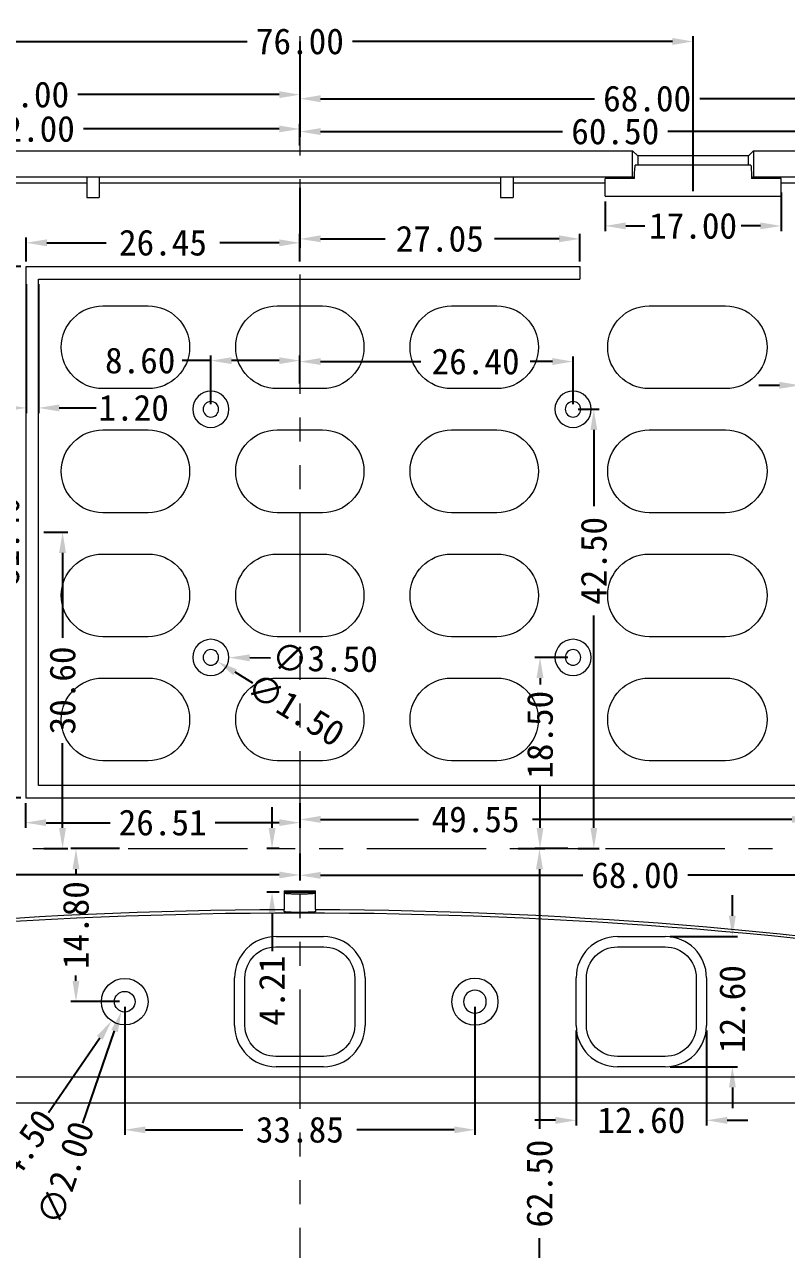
# Model space of a CAD drawing. Extents: x 123 to 716, y 209 to 645.
# Drawn here: x 546.9 to 620.5, y 284.6 to 403.1 of the extents above; entities that cross this region are included whole.
import ezdxf

# ---------------------------------------------------------------- set-up
doc = ezdxf.new("R2010")
doc.units = 0
doc.header["$LTSCALE"] = 3
doc.header["$MEASUREMENT"] = 0
doc.linetypes.add('PHANTOM', pattern=[2.5, 1.25, -0.25, 0.25, -0.25, 0.25, -0.25])
doc.layers.add('3', color=7, linetype='Continuous')
doc.dimstyles.get("Standard").update_dxf_attribs({"dimtxt": 0.18, "dimasz": 0.18, "dimexe": 0.18, "dimexo": 0.0625, "dimgap": 0.09, "dimtad": 0, "dimtih": 1, "dimtoh": 1, "dimdec": 4, "dimzin": 0, "dimdsep": 46, "dimtxsty": 'Standard', "dimcen": 0.09, "dimadec": 0, "dimazin": 0, "dimtfac": 1, "dimtdec": 4, "dimtofl": 0, "dimtmove": 0, "dimatfit": 3, "dimfxl": 1, "dimtolj": 1, "dimtzin": 0, "dimarcsym": 0})

# ---------------------------------------------------------------- blocks, each defined once
blk = doc.blocks.new('*D141')
at = {"color": 4, "linetype": 'Continuous'}
for p, q in [((521.48, 370.21), (521.48, 393.5)), ((573.48, 391.39), (573.48, 393.5)), ((523.48, 393), (542.39, 393)), ((571.48, 393), (552.56, 393))]:
    blk.add_line(p, q, dxfattribs=at)
for points in [[(523.48, 393.33), (523.48, 392.67), (521.48, 393)], [(571.48, 393.33), (571.48, 392.67), (573.48, 393)]]:
    blk.add_solid(points, dxfattribs=at)
at = {"layer": 'Defpoints', "color": 0, "linetype": 'Continuous'}
for p in [(573.48, 393), (573.48, 390.89), (521.48, 369.71)]:
    blk.add_point(p, dxfattribs=at)
at = {"color": 3, "linetype": 'Continuous', "insert": (547.48, 393), "char_height": 2.5, "attachment_point": 5}
blk.add_mtext('\\A1;52.00', dxfattribs=at)
blk = doc.blocks.new('_ClosedBlank')
at = {"color": 0, "linetype": 'ByBlock', "lineweight": -2}
for p, q in [((-1, 0.167), (0, 0)), ((-1, 0.167), (-1, -0.167)), ((0, 0), (-1, -0.167))]:
    blk.add_line(p, q, dxfattribs=at)
blk = doc.blocks.new('*D142')
at = {"color": 4, "linetype": 'Continuous'}
for p, q in [((573.48, 401.46), (573.48, 395.43)), ((575.48, 395.93), (601.96, 395.93)), ((639.48, 395.93), (612.13, 395.93)), ((641.48, 366.39), (641.48, 396.43))]:
    blk.add_line(p, q, dxfattribs=at)
for points in [[(575.48, 396.26), (575.48, 395.59), (573.48, 395.93)], [(639.48, 396.26), (639.48, 395.59), (641.48, 395.93)]]:
    blk.add_solid(points, dxfattribs=at)
at = {"layer": 'Defpoints', "color": 0, "linetype": 'Continuous'}
for p in [(573.48, 401.96), (641.48, 395.93), (641.48, 365.89)]:
    blk.add_point(p, dxfattribs=at)
at = {"color": 3, "linetype": 'Continuous', "insert": (607.04, 395.93), "char_height": 2.5, "attachment_point": 5}
blk.add_mtext('\\A1;68.00', dxfattribs=at)
blk = doc.blocks.new('*D143')
at = {"color": 4, "linetype": 'Continuous'}
for p, q in [((573.48, 401.46), (573.48, 395.82)), ((505.48, 376.89), (505.48, 396.82)), ((507.48, 396.32), (541.85, 396.32)), ((571.48, 396.32), (552.02, 396.32))]:
    blk.add_line(p, q, dxfattribs=at)
for points in [[(507.48, 396.65), (507.48, 395.98), (505.48, 396.32)], [(571.48, 396.65), (571.48, 395.98), (573.48, 396.32)]]:
    blk.add_solid(points, dxfattribs=at)
at = {"layer": 'Defpoints', "color": 0, "linetype": 'Continuous'}
for p in [(573.48, 401.96), (573.48, 396.32), (505.48, 376.39)]:
    blk.add_point(p, dxfattribs=at)
at = {"color": 3, "linetype": 'Continuous', "insert": (546.93, 396.32), "char_height": 2.5, "attachment_point": 5}
blk.add_mtext('\\A1;68.00', dxfattribs=at)
blk = doc.blocks.new('*D145')
at = {"color": 4, "linetype": 'Continuous'}
for p, q in [((570.79, 325.39), (570.79, 327.39)), ((571.48, 323.39), (570.29, 323.39)), ((571.48, 319.18), (570.29, 319.18)), ((570.79, 317.18), (570.79, 313.48))]:
    blk.add_line(p, q, dxfattribs=at)
for points in [[(570.46, 325.39), (571.13, 325.39), (570.79, 323.39)], [(570.46, 317.18), (571.13, 317.18), (570.79, 319.18)]]:
    blk.add_solid(points, dxfattribs=at)
at = {"layer": 'Defpoints', "color": 0, "linetype": 'Continuous'}
for p in [(570.79, 323.39), (571.98, 323.39), (571.98, 319.18)]:
    blk.add_point(p, dxfattribs=at)
at = {"color": 3, "linetype": 'Continuous', "insert": (570.79, 309.65), "char_height": 2.5, "attachment_point": 5, "rotation": 90}
blk.add_mtext('\\A1;4.21', dxfattribs=at)
blk = doc.blocks.new('*D146')
at = {"color": 4, "linetype": 'Continuous'}
for p, q in [((600.18, 305.79), (600.18, 296.61)), ((612.78, 305.79), (612.78, 296.61)), ((598.18, 297.11), (596.18, 297.11)), ((614.78, 297.11), (616.78, 297.11))]:
    blk.add_line(p, q, dxfattribs=at)
for points in [[(598.18, 297.44), (598.18, 296.77), (600.18, 297.11)], [(614.78, 297.44), (614.78, 296.77), (612.78, 297.11)]]:
    blk.add_solid(points, dxfattribs=at)
at = {"layer": 'Defpoints', "color": 0, "linetype": 'Continuous'}
for p in [(600.18, 306.29), (612.78, 306.29), (612.78, 297.11)]:
    blk.add_point(p, dxfattribs=at)
at = {"color": 3, "linetype": 'Continuous', "insert": (606.48, 297.11), "char_height": 2.5, "attachment_point": 5}
blk.add_mtext('\\A1;12.60', dxfattribs=at)
blk = doc.blocks.new('*D147')
at = {"color": 4, "linetype": 'Continuous'}
for p, q in [((615.28, 316.89), (615.28, 318.89)), ((609.28, 314.89), (615.78, 314.89)), ((609.28, 302.29), (615.78, 302.29)), ((615.28, 300.29), (615.28, 298.29))]:
    blk.add_line(p, q, dxfattribs=at)
for points in [[(614.94, 316.89), (615.61, 316.89), (615.28, 314.89)], [(614.94, 300.29), (615.61, 300.29), (615.28, 302.29)]]:
    blk.add_solid(points, dxfattribs=at)
at = {"layer": 'Defpoints', "color": 0, "linetype": 'Continuous'}
for p in [(608.78, 314.89), (608.78, 302.29), (615.28, 302.29)]:
    blk.add_point(p, dxfattribs=at)
at = {"color": 3, "linetype": 'Continuous', "insert": (615.28, 307.87), "char_height": 2.5, "attachment_point": 5, "rotation": 90}
blk.add_mtext('\\A1;12.60', dxfattribs=at)
blk = doc.blocks.new('*D152')
at = {"color": 4, "linetype": 'Continuous'}
for p, q in [((619.98, 386.84), (619.98, 383.12)), ((602.98, 385.99), (602.98, 383.12)), ((604.98, 383.62), (606.81, 383.62)), ((617.98, 383.62), (616.14, 383.62))]:
    blk.add_line(p, q, dxfattribs=at)
for points in [[(604.98, 383.96), (604.98, 383.29), (602.98, 383.62)], [(617.98, 383.96), (617.98, 383.29), (619.98, 383.62)]]:
    blk.add_solid(points, dxfattribs=at)
at = {"layer": 'Defpoints', "color": 0, "linetype": 'Continuous'}
for p in [(602.98, 386.49), (619.98, 387.34), (619.98, 383.62)]:
    blk.add_point(p, dxfattribs=at)
at = {"color": 3, "linetype": 'Continuous', "insert": (611.48, 383.62), "char_height": 2.5, "attachment_point": 5}
blk.add_mtext('\\A1;17.00', dxfattribs=at)
blk = doc.blocks.new('*D153')
at = {"color": 4, "linetype": 'Continuous'}
for p, q in [((535.48, 386.8), (535.48, 401.96)), ((611.48, 386.99), (611.48, 401.96)), ((537.48, 401.46), (568.39, 401.46)), ((609.48, 401.46), (578.56, 401.46))]:
    blk.add_line(p, q, dxfattribs=at)
for points in [[(537.48, 401.8), (537.48, 401.13), (535.48, 401.46)], [(609.48, 401.8), (609.48, 401.13), (611.48, 401.46)]]:
    blk.add_solid(points, dxfattribs=at)
at = {"layer": 'Defpoints', "color": 0, "linetype": 'Continuous'}
for p in [(535.48, 401.46), (535.48, 386.3), (611.48, 386.49)]:
    blk.add_point(p, dxfattribs=at)
at = {"color": 3, "linetype": 'Continuous', "insert": (573.48, 401.46), "char_height": 2.5, "attachment_point": 5}
blk.add_mtext('\\A1;76.00', dxfattribs=at)
blk = doc.blocks.new('*D154')
at = {"color": 4, "linetype": 'Continuous'}
for p, q in [((546.53, 379.69), (544.62, 379.69)), ((545.12, 377.69), (545.12, 358.03)), ((545.12, 330.29), (545.12, 348.28)), ((546.53, 328.29), (544.62, 328.29))]:
    blk.add_line(p, q, dxfattribs=at)
for points in [[(544.78, 377.69), (545.45, 377.69), (545.12, 379.69)], [(544.78, 330.29), (545.45, 330.29), (545.12, 328.29)]]:
    blk.add_solid(points, dxfattribs=at)
at = {"layer": 'Defpoints', "color": 0, "linetype": 'Continuous'}
for p in [(547.03, 379.69), (545.12, 328.29), (547.03, 328.29)]:
    blk.add_point(p, dxfattribs=at)
at = {"color": 3, "linetype": 'Continuous', "insert": (545.12, 353.16), "char_height": 2.5, "attachment_point": 5, "rotation": 90}
blk.add_mtext('\\A1;51.40', dxfattribs=at)
blk = doc.blocks.new('*D157')
at = {"color": 4, "linetype": 'Continuous'}
for p, q in [((599.38, 341.89), (596.19, 341.89)), ((596.69, 339.89), (596.69, 339.28)), ((596.69, 325.39), (596.69, 329.53)), ((599.38, 323.39), (596.19, 323.39))]:
    blk.add_line(p, q, dxfattribs=at)
for points in [[(596.35, 339.89), (597.02, 339.89), (596.69, 341.89)], [(596.35, 325.39), (597.02, 325.39), (596.69, 323.39)]]:
    blk.add_solid(points, dxfattribs=at)
at = {"layer": 'Defpoints', "color": 0, "linetype": 'Continuous'}
for p in [(599.88, 341.89), (596.69, 323.39), (599.88, 323.39)]:
    blk.add_point(p, dxfattribs=at)
at = {"color": 3, "linetype": 'Continuous', "insert": (596.69, 334.4), "char_height": 2.5, "attachment_point": 5, "rotation": 90}
blk.add_mtext('\\A1;18.50', dxfattribs=at)
blk = doc.blocks.new('*D158')
at = {"color": 4, "linetype": 'Continuous'}
for p, q in [((600.38, 365.89), (602.39, 365.89)), ((601.89, 363.89), (601.89, 356.51)), ((601.89, 325.39), (601.89, 345.93)), ((600.38, 323.39), (602.39, 323.39))]:
    blk.add_line(p, q, dxfattribs=at)
for points in [[(601.56, 363.89), (602.22, 363.89), (601.89, 365.89)], [(601.56, 325.39), (602.22, 325.39), (601.89, 323.39)]]:
    blk.add_solid(points, dxfattribs=at)
at = {"layer": 'Defpoints', "color": 0, "linetype": 'Continuous'}
for p in [(599.88, 365.89), (599.88, 323.39), (601.89, 323.39)]:
    blk.add_point(p, dxfattribs=at)
at = {"color": 3, "linetype": 'Continuous', "insert": (601.89, 351.22), "char_height": 2.5, "attachment_point": 5, "rotation": 90}
blk.add_mtext('\\A1;42.50', dxfattribs=at)
blk = doc.blocks.new('*D160')
at = {"color": 4, "linetype": 'Continuous'}
blk.add_line((549.18, 297.87), (554.14, 305.08), dxfattribs=at)
blk.add_solid([(553.87, 305.27), (554.42, 304.9), (555.28, 306.73)], dxfattribs=at)
at = {"layer": 'Defpoints', "color": 0, "linetype": 'Continuous'}
for p in [(557.83, 310.44), (555.28, 306.73)]:
    blk.add_point(p, dxfattribs=at)
at = {"color": 3, "linetype": 'Continuous', "insert": (546.18, 293.52), "char_height": 2.5, "attachment_point": 5, "rotation": 55.4635}
blk.add_mtext('\\A1;∅4.50', dxfattribs=at)
blk = doc.blocks.new('*D161')
at = {"color": 4, "linetype": 'Continuous'}
for p, q in [((556.05, 323.39), (551.34, 323.39)), ((551.84, 321.39), (551.84, 320.86)), ((551.84, 310.59), (551.84, 311.11)), ((556.05, 308.59), (551.34, 308.59))]:
    blk.add_line(p, q, dxfattribs=at)
for points in [[(551.51, 321.39), (552.17, 321.39), (551.84, 323.39)], [(551.51, 310.59), (552.17, 310.59), (551.84, 308.59)]]:
    blk.add_solid(points, dxfattribs=at)
at = {"layer": 'Defpoints', "color": 0, "linetype": 'Continuous'}
for p in [(551.84, 323.39), (556.55, 323.39), (556.55, 308.59)]:
    blk.add_point(p, dxfattribs=at)
at = {"color": 3, "linetype": 'Continuous', "insert": (551.84, 315.99), "char_height": 2.5, "attachment_point": 5, "rotation": 90}
blk.add_mtext('\\A1;14.80', dxfattribs=at)
blk = doc.blocks.new('*D162')
at = {"color": 4, "linetype": 'Continuous'}
for p, q in [((556.55, 308.09), (556.55, 295.69)), ((590.4, 308.09), (590.4, 295.69)), ((558.55, 296.19), (567.98, 296.19)), ((588.4, 296.19), (578.98, 296.19))]:
    blk.add_line(p, q, dxfattribs=at)
for points in [[(558.55, 296.52), (558.55, 295.86), (556.55, 296.19)], [(588.4, 296.52), (588.4, 295.86), (590.4, 296.19)]]:
    blk.add_solid(points, dxfattribs=at)
at = {"layer": 'Defpoints', "color": 0, "linetype": 'Continuous'}
for p in [(556.55, 308.59), (590.4, 308.59), (590.4, 296.19)]:
    blk.add_point(p, dxfattribs=at)
at = {"color": 3, "linetype": 'Continuous', "insert": (573.48, 296.19), "char_height": 2.5, "attachment_point": 5}
blk.add_mtext('\\A1;33.85', dxfattribs=at)
blk = doc.blocks.new('*D163')
at = {"color": 4, "linetype": 'Continuous'}
blk.add_line((568.93, 339.4), (567.22, 340.45), dxfattribs=at)
blk.add_solid([(567.4, 340.73), (567.05, 340.16), (565.52, 341.49)], dxfattribs=at)
at = {"layer": 'Defpoints', "color": 0, "linetype": 'Continuous'}
for p in [(564.24, 342.28), (565.52, 341.49)]:
    blk.add_point(p, dxfattribs=at)
at = {"color": 3, "linetype": 'Continuous', "insert": (573.08, 336.85), "char_height": 2.5, "attachment_point": 5, "rotation": 328.4739}
blk.add_mtext('\\A1;∅1.50', dxfattribs=at)
blk = doc.blocks.new('*D164')
at = {"color": 4, "linetype": 'Continuous'}
blk.add_line((570.63, 341.82), (568.63, 341.84), dxfattribs=at)
blk.add_solid([(568.63, 342.18), (568.62, 341.51), (566.63, 341.87)], dxfattribs=at)
at = {"layer": 'Defpoints', "color": 0, "linetype": 'Continuous'}
for p in [(563.13, 341.9), (566.63, 341.87)]:
    blk.add_point(p, dxfattribs=at)
at = {"color": 3, "linetype": 'Continuous', "insert": (575.92, 341.76), "char_height": 2.5, "attachment_point": 5, "rotation": 359.3692}
blk.add_mtext('\\A1;∅3.50', dxfattribs=at)
blk = doc.blocks.new('*D165')
at = {"color": 4, "linetype": 'Continuous'}
for p, q in [((547.03, 377.99), (547.03, 365.52)), ((548.23, 377.99), (548.23, 365.52)), ((545.03, 366.02), (543.03, 366.02)), ((550.23, 366.02), (553.79, 366.02))]:
    blk.add_line(p, q, dxfattribs=at)
for points in [[(545.03, 366.35), (545.03, 365.68), (547.03, 366.02)], [(550.23, 366.35), (550.23, 365.68), (548.23, 366.02)]]:
    blk.add_solid(points, dxfattribs=at)
at = {"layer": 'Defpoints', "color": 0, "linetype": 'Continuous'}
for p in [(547.03, 378.49), (548.23, 378.49), (547.03, 366.02)]:
    blk.add_point(p, dxfattribs=at)
at = {"color": 3, "linetype": 'Continuous', "insert": (557.42, 366.02), "char_height": 2.5, "attachment_point": 5}
blk.add_mtext('\\A1;1.20', dxfattribs=at)
blk = doc.blocks.new('*D179')
at = {"color": 4, "linetype": 'Continuous'}
for p, q in [((505.48, 322.89), (505.48, 320.34)), ((573.48, 322.93), (573.48, 320.34)), ((507.48, 320.84), (534.5, 320.84)), ((571.48, 320.84), (544.66, 320.84))]:
    blk.add_line(p, q, dxfattribs=at)
for points in [[(507.48, 321.17), (507.48, 320.51), (505.48, 320.84)], [(571.48, 321.17), (571.48, 320.51), (573.48, 320.84)]]:
    blk.add_solid(points, dxfattribs=at)
at = {"layer": 'Defpoints', "color": 0, "linetype": 'Continuous'}
for p in [(505.48, 323.39), (573.48, 323.43), (573.48, 320.84)]:
    blk.add_point(p, dxfattribs=at)
at = {"color": 3, "linetype": 'Continuous', "insert": (539.58, 320.84), "char_height": 2.5, "attachment_point": 5}
blk.add_mtext('\\A1;68.00', dxfattribs=at)
blk = doc.blocks.new('*D180')
at = {"color": 4, "linetype": 'Continuous'}
for p, q in [((641.48, 322.89), (641.48, 320.31)), ((573.48, 321.02), (573.48, 320.31)), ((575.48, 320.81), (600.81, 320.81)), ((639.48, 320.81), (610.98, 320.81))]:
    blk.add_line(p, q, dxfattribs=at)
for points in [[(575.48, 321.14), (575.48, 320.47), (573.48, 320.81)], [(639.48, 321.14), (639.48, 320.47), (641.48, 320.81)]]:
    blk.add_solid(points, dxfattribs=at)
at = {"layer": 'Defpoints', "color": 0, "linetype": 'Continuous'}
for p in [(641.48, 323.39), (573.48, 321.52), (573.48, 320.81)]:
    blk.add_point(p, dxfattribs=at)
at = {"color": 3, "linetype": 'Continuous', "insert": (605.89, 320.81), "char_height": 2.5, "attachment_point": 5}
blk.add_mtext('\\A1;68.00', dxfattribs=at)
blk = doc.blocks.new('*D186')
at = {"color": 4, "linetype": 'Continuous'}
for p, q in [((564.88, 366.39), (564.88, 371.09)), ((573.48, 368.39), (573.48, 371.09)), ((564.88, 370.59), (562.1, 370.59)), ((571.48, 370.59), (566.88, 370.59))]:
    blk.add_line(p, q, dxfattribs=at)
for points in [[(566.88, 370.92), (566.88, 370.26), (564.88, 370.59)], [(571.48, 370.92), (571.48, 370.26), (573.48, 370.59)]]:
    blk.add_solid(points, dxfattribs=at)
at = {"layer": 'Defpoints', "color": 0, "linetype": 'Continuous'}
for p in [(564.88, 370.59), (573.48, 367.89), (564.88, 365.89)]:
    blk.add_point(p, dxfattribs=at)
at = {"color": 3, "linetype": 'Continuous', "insert": (558.05, 370.59), "char_height": 2.5, "attachment_point": 5}
blk.add_mtext('\\A1;8.60', dxfattribs=at)
blk = doc.blocks.new('*D187')
at = {"color": 4, "linetype": 'Continuous'}
for p, q in [((573.48, 368.39), (573.48, 371)), ((599.88, 366.39), (599.88, 371)), ((575.48, 370.5), (585.16, 370.5)), ((597.88, 370.5), (595.75, 370.5))]:
    blk.add_line(p, q, dxfattribs=at)
for points in [[(575.48, 370.84), (575.48, 370.17), (573.48, 370.5)], [(597.88, 370.84), (597.88, 370.17), (599.88, 370.5)]]:
    blk.add_solid(points, dxfattribs=at)
at = {"layer": 'Defpoints', "color": 0, "linetype": 'Continuous'}
for p in [(599.88, 370.5), (573.48, 367.89), (599.88, 365.89)]:
    blk.add_point(p, dxfattribs=at)
at = {"color": 3, "linetype": 'Continuous', "insert": (590.46, 370.5), "char_height": 2.5, "attachment_point": 5}
blk.add_mtext('\\A1;26.40', dxfattribs=at)
blk = doc.blocks.new('*D188')
at = {"color": 4, "linetype": 'Continuous'}
for p, q in [((573.48, 387.31), (573.48, 381.49)), ((547.03, 380.19), (547.03, 382.49)), ((549.03, 381.99), (554.75, 381.99)), ((571.48, 381.99), (565.75, 381.99))]:
    blk.add_line(p, q, dxfattribs=at)
for points in [[(549.03, 382.32), (549.03, 381.65), (547.03, 381.99)], [(571.48, 382.32), (571.48, 381.65), (573.48, 381.99)]]:
    blk.add_solid(points, dxfattribs=at)
at = {"layer": 'Defpoints', "color": 0, "linetype": 'Continuous'}
for p in [(573.48, 387.81), (573.48, 381.99), (547.03, 379.69)]:
    blk.add_point(p, dxfattribs=at)
at = {"color": 3, "linetype": 'Continuous', "insert": (560.25, 381.99), "char_height": 2.5, "attachment_point": 5}
blk.add_mtext('\\A1;26.45', dxfattribs=at)
blk = doc.blocks.new('*D189')
at = {"color": 4, "linetype": 'Continuous'}
for p, q in [((573.48, 380.19), (573.48, 382.87)), ((600.53, 380.19), (600.53, 382.87)), ((575.48, 382.37), (581.71, 382.37)), ((598.53, 382.37), (592.29, 382.37))]:
    blk.add_line(p, q, dxfattribs=at)
for points in [[(575.48, 382.71), (575.48, 382.04), (573.48, 382.37)], [(598.53, 382.71), (598.53, 382.04), (600.53, 382.37)]]:
    blk.add_solid(points, dxfattribs=at)
at = {"layer": 'Defpoints', "color": 0, "linetype": 'Continuous'}
for p in [(573.48, 382.37), (573.48, 379.69), (600.53, 379.69)]:
    blk.add_point(p, dxfattribs=at)
at = {"color": 3, "linetype": 'Continuous', "insert": (587, 382.37), "char_height": 2.5, "attachment_point": 5}
blk.add_mtext('\\A1;27.05', dxfattribs=at)
blk = doc.blocks.new('*D190')
at = {"color": 4, "linetype": 'Continuous'}
for p, q in [((548.73, 353.99), (551.05, 353.99)), ((550.55, 351.99), (550.55, 343.77)), ((550.55, 325.39), (550.55, 333.6)), ((548.73, 323.39), (551.05, 323.39))]:
    blk.add_line(p, q, dxfattribs=at)
for points in [[(550.21, 351.99), (550.88, 351.99), (550.55, 353.99)], [(550.21, 325.39), (550.88, 325.39), (550.55, 323.39)]]:
    blk.add_solid(points, dxfattribs=at)
at = {"layer": 'Defpoints', "color": 0, "linetype": 'Continuous'}
for p in [(548.23, 353.99), (548.23, 323.39), (550.55, 323.39)]:
    blk.add_point(p, dxfattribs=at)
at = {"color": 3, "linetype": 'Continuous', "insert": (550.55, 338.69), "char_height": 2.5, "attachment_point": 5, "rotation": 90}
blk.add_mtext('\\A1;30.60', dxfattribs=at)
blk = doc.blocks.new('*D191')
at = {"color": 4, "linetype": 'Continuous'}
for p, q in [((546.96, 327.79), (546.96, 325.4)), ((573.48, 327.79), (573.48, 325.4)), ((548.96, 325.9), (555.14, 325.9)), ((571.48, 325.9), (565.3, 325.9))]:
    blk.add_line(p, q, dxfattribs=at)
for points in [[(548.96, 326.24), (548.96, 325.57), (546.96, 325.9)], [(571.48, 326.24), (571.48, 325.57), (573.48, 325.9)]]:
    blk.add_solid(points, dxfattribs=at)
at = {"layer": 'Defpoints', "color": 0, "linetype": 'Continuous'}
for p in [(546.96, 328.29), (573.48, 328.29), (546.96, 325.9)]:
    blk.add_point(p, dxfattribs=at)
at = {"color": 3, "linetype": 'Continuous', "insert": (560.22, 325.9), "char_height": 2.5, "attachment_point": 5}
blk.add_mtext('\\A1;26.51', dxfattribs=at)
blk = doc.blocks.new('*D192')
at = {"color": 4, "linetype": 'Continuous'}
for p, q in [((573.48, 327.72), (573.48, 325.71)), ((623.03, 327.79), (623.03, 325.71)), ((575.48, 326.21), (584.96, 326.21)), ((621.03, 326.21), (595.96, 326.21))]:
    blk.add_line(p, q, dxfattribs=at)
for points in [[(575.48, 326.55), (575.48, 325.88), (573.48, 326.21)], [(621.03, 326.55), (621.03, 325.88), (623.03, 326.21)]]:
    blk.add_solid(points, dxfattribs=at)
at = {"layer": 'Defpoints', "color": 0, "linetype": 'Continuous'}
for p in [(573.48, 328.22), (623.03, 328.29), (623.03, 326.21)]:
    blk.add_point(p, dxfattribs=at)
at = {"color": 3, "linetype": 'Continuous', "insert": (590.46, 326.21), "char_height": 2.5, "attachment_point": 5}
blk.add_mtext('\\A1;49.55', dxfattribs=at)
blk = doc.blocks.new('*D197')
at = {"color": 4, "linetype": 'Continuous'}
for p, q in [((621.83, 370.89), (621.83, 367.7)), ((623.03, 370.89), (623.03, 367.7)), ((619.83, 368.2), (617.83, 368.2)), ((625.03, 368.2), (627.03, 368.2))]:
    blk.add_line(p, q, dxfattribs=at)
for points in [[(619.83, 368.54), (619.83, 367.87), (621.83, 368.2)], [(625.03, 368.54), (625.03, 367.87), (623.03, 368.2)]]:
    blk.add_solid(points, dxfattribs=at)
at = {"layer": 'Defpoints', "color": 0, "linetype": 'Continuous'}
for p in [(621.83, 371.39), (623.03, 371.39), (623.03, 368.2)]:
    blk.add_point(p, dxfattribs=at)
at = {"color": 3, "linetype": 'Continuous', "insert": (630.65, 368.2), "char_height": 2.5, "attachment_point": 5}
blk.add_mtext('\\A1;1.20', dxfattribs=at)
blk = doc.blocks.new('*D346')
at = {"color": 4, "linetype": 'Continuous'}
for p, q in [((573.48, 398.14), (573.48, 392.25)), ((575.48, 392.75), (598.87, 392.75)), ((631.98, 392.75), (609.04, 392.75)), ((633.98, 379.49), (633.98, 393.25))]:
    blk.add_line(p, q, dxfattribs=at)
for points in [[(575.48, 393.08), (575.48, 392.41), (573.48, 392.75)], [(631.98, 393.08), (631.98, 392.41), (633.98, 392.75)]]:
    blk.add_solid(points, dxfattribs=at)
at = {"layer": 'Defpoints', "color": 0, "linetype": 'Continuous'}
for p in [(573.48, 398.64), (633.98, 392.75), (633.98, 378.99)]:
    blk.add_point(p, dxfattribs=at)
at = {"color": 3, "linetype": 'Continuous', "insert": (603.96, 392.75), "char_height": 2.5, "attachment_point": 5}
blk.add_mtext('\\A1;60.50', dxfattribs=at)
blk = doc.blocks.new('*D358')
at = {"color": 4, "linetype": 'Continuous'}
for p, q in [((594.58, 323.39), (597.14, 323.39)), ((596.64, 321.39), (596.64, 296.29)), ((596.64, 262.89), (596.64, 285.7)), ((594.58, 260.89), (597.14, 260.89))]:
    blk.add_line(p, q, dxfattribs=at)
for points in [[(596.3, 321.39), (596.97, 321.39), (596.64, 323.39)], [(596.3, 262.89), (596.97, 262.89), (596.64, 260.89)]]:
    blk.add_solid(points, dxfattribs=at)
at = {"layer": 'Defpoints', "color": 0, "linetype": 'Continuous'}
for p in [(594.08, 323.39), (596.64, 323.39), (594.08, 260.89)]:
    blk.add_point(p, dxfattribs=at)
at = {"color": 3, "linetype": 'Continuous', "insert": (596.64, 290.99), "char_height": 2.5, "attachment_point": 5, "rotation": 90}
blk.add_mtext('\\A1;62.50', dxfattribs=at)
blk = doc.blocks.new('*D366')
at = {"color": 4, "linetype": 'Continuous'}
blk.add_line((552.5, 296.82), (555.58, 305.75), dxfattribs=at)
blk.add_solid([(555.26, 305.86), (555.89, 305.64), (556.23, 307.64)], dxfattribs=at)
at = {"layer": 'Defpoints', "color": 0, "linetype": 'Continuous'}
for p in [(556.88, 309.53), (556.23, 307.64)]:
    blk.add_point(p, dxfattribs=at)
at = {"color": 3, "linetype": 'Continuous', "insert": (550.84, 292.02), "char_height": 2.5, "attachment_point": 5, "rotation": 70.9725}
blk.add_mtext('\\A1;∅2.00', dxfattribs=at)

msp = doc.modelspace()

# ---------------------------------------------------------------- linework, layer by layer
at = {"color": 1, "linetype": 'PHANTOM', "lineweight": 9, "ltscale": 3.07385}
for p, q in [((573.477, 401.964), (573.477, 244.888)), ((660.642, 323.385), (486.311, 323.385))]:
    msp.add_line(p, q, dxfattribs=at)
at = {"color": 7, "linetype": 'Continuous', "lineweight": 0}
for p, q in [((552.877, 388.382), (552.877, 386.382)), ((554.077, 388.382), (554.077, 386.382)), ((592.877, 388.382), (592.877, 386.382)), ((594.077, 388.382), (594.077, 386.382))]:
    msp.add_line(p, q, dxfattribs=at)
msp.add_circle((556.554, 308.585), 1, dxfattribs=at)
at = {"layer": '3', "color": 7, "linetype": 'Continuous', "lineweight": 9}
for p, q in [((541.319, 390.885), (605.634, 390.885)), ((605.634, 388.382), (605.634, 390.885)), ((606.132, 390.387), (605.634, 390.885)), ((606.132, 390.387), (606.132, 389.485)), ((616.822, 390.387), (606.132, 390.387)), ((617.319, 390.885), (616.822, 390.387)), ((616.822, 389.485), (616.822, 390.387)), ((617.319, 390.885), (652.478, 390.885)), ((617.319, 390.885), (617.319, 388.382)), ((617.057, 389.485), (605.896, 389.485)), ((541.319, 388.382), (605.634, 388.382)), ((543.978, 387.805), (552.877, 387.805)), ((554.077, 387.805), (592.877, 387.805)), ((594.077, 387.805), (602.976, 387.805)), ((605.818, 388.198), (602.977, 388.198)), ((602.977, 386.485), (602.977, 388.198)), ((605.818, 388.198), (605.634, 388.382)), ((617.319, 388.382), (617.135, 388.198)), ((619.977, 388.198), (617.135, 388.198)), ((617.319, 388.382), (650.973, 388.382)), ((619.975, 387.805), (637.877, 387.805)), ((619.977, 386.485), (619.977, 388.198)), ((552.877, 386.382), (554.077, 386.382)), ((592.877, 386.382), (594.077, 386.382)), ((602.977, 386.485), (619.977, 386.485)), ((547.027, 379.685), (600.527, 379.685)), ((547.027, 328.285), (547.027, 379.685)), ((600.527, 379.685), (600.527, 378.485)), ((548.227, 329.485), (548.227, 378.485)), ((548.227, 378.485), (600.527, 378.485)), ((554.427, 375.885), (558.827, 375.885)), ((571.277, 375.885), (575.677, 375.885)), ((588.127, 375.885), (592.527, 375.885)), ((607.227, 375.885), (614.627, 375.885)), ((558.827, 367.885), (554.427, 367.885)), ((575.677, 367.885), (571.277, 367.885)), ((592.527, 367.885), (588.127, 367.885)), ((614.627, 367.885), (607.227, 367.885)), ((554.427, 363.885), (558.827, 363.885)), ((571.277, 363.885), (575.677, 363.885)), ((588.127, 363.885), (592.527, 363.885)), ((607.227, 363.885), (614.627, 363.885)), ((558.827, 355.885), (554.427, 355.885)), ((575.677, 355.885), (571.277, 355.885)), ((592.527, 355.885), (588.127, 355.885)), ((614.627, 355.885), (607.227, 355.885)), ((554.427, 351.885), (558.827, 351.885)), ((571.277, 351.885), (575.677, 351.885)), ((588.127, 351.885), (592.527, 351.885)), ((607.227, 351.885), (614.627, 351.885)), ((558.827, 343.885), (554.427, 343.885)), ((575.677, 343.885), (571.277, 343.885)), ((592.527, 343.885), (588.127, 343.885)), ((614.627, 343.885), (607.227, 343.885)), ((554.427, 339.885), (558.827, 339.885)), ((571.277, 339.885), (575.677, 339.885)), ((588.127, 339.885), (592.527, 339.885)), ((607.227, 339.885), (614.627, 339.885)), ((558.827, 331.885), (554.427, 331.885)), ((575.677, 331.885), (571.277, 331.885)), ((592.527, 331.885), (588.127, 331.885)), ((614.627, 331.885), (607.227, 331.885)), ((621.827, 329.485), (548.227, 329.485)), ((623.027, 328.285), (547.027, 328.285)), ((571.977, 319.306), (571.977, 317.504)), ((574.977, 317.504), (574.977, 319.306)), ((571.177, 314.885), (575.777, 314.885)), ((604.177, 314.885), (608.777, 314.885)), ((571.173, 313.885), (575.781, 313.885)), ((604.173, 313.885), (608.781, 313.885)), ((567.177, 306.285), (567.177, 310.885)), ((568.177, 306.281), (568.177, 310.889)), ((578.777, 310.889), (578.777, 306.281)), ((579.777, 310.885), (579.777, 306.285)), ((600.177, 306.285), (600.177, 310.885)), ((601.177, 306.281), (601.177, 310.889)), ((611.777, 310.889), (611.777, 306.281)), ((612.777, 310.885), (612.777, 306.285)), ((575.781, 303.285), (571.173, 303.285)), ((575.777, 302.285), (571.177, 302.285)), ((608.781, 303.285), (604.173, 303.285)), ((608.777, 302.285), (604.177, 302.285)), ((573.477, 301.285), (514.977, 301.285)), ((631.977, 301.285), (573.477, 301.285)), ((623.477, 298.785), (523.477, 298.785))]:
    msp.add_line(p, q, dxfattribs=at)
at = {"layer": '3', "color": 7, "linetype": 'Continuous', "lineweight": 9, "extrusion": (0, 0, -1)}
for centre, radius in [((-564.877, 365.885), 1.75), ((-599.877, 365.885), 1.75), ((-564.877, 365.885), 0.75), ((-599.877, 365.885), 0.75), ((-564.877, 341.885), 1.75), ((-599.877, 341.885), 1.75), ((-564.877, 341.885), 0.75), ((-599.877, 341.885), 0.75), ((-590.399, 308.585), 2.25), ((-590.399, 308.585), 1.1)]:
    msp.add_circle(centre, radius, dxfattribs=at)
at = {"layer": '3', "color": 7, "linetype": 'Continuous', "lineweight": 9}
msp.add_circle((556.554, 308.585), 2.25, dxfattribs=at)
at = {"layer": '3', "color": 7, "linetype": 'Continuous', "lineweight": 9, "extrusion": (0, 0, -1)}
for centre, radius, start, end in [((-554.427, 371.885), 4, 270, 90), ((-558.827, 371.885), 4, 90, 270), ((-571.277, 371.885), 4, 270, 90), ((-575.677, 371.885), 4, 90, 270), ((-588.127, 371.885), 4, 270, 90), ((-592.527, 371.885), 4, 90, 270), ((-607.227, 371.885), 4, 270, 90), ((-614.627, 371.885), 4, 90, 270), ((-554.427, 359.885), 4, 270, 90), ((-558.827, 359.885), 4, 90, 270), ((-571.277, 359.885), 4, 270, 90), ((-575.677, 359.885), 4, 90, 270), ((-588.127, 359.885), 4, 270, 90), ((-592.527, 359.885), 4, 90, 270), ((-607.227, 359.885), 4, 270, 90), ((-614.627, 359.885), 4, 90, 270), ((-554.427, 347.885), 4, 270, 90), ((-558.827, 347.885), 4, 90, 270), ((-571.277, 347.885), 4, 270, 90), ((-575.677, 347.885), 4, 90, 270), ((-588.127, 347.885), 4, 270, 90), ((-592.527, 347.885), 4, 90, 270), ((-607.227, 347.885), 4, 270, 90), ((-614.627, 347.885), 4, 90, 270), ((-554.427, 335.885), 4, 270, 90), ((-558.827, 335.885), 4, 90, 270), ((-571.277, 335.885), 4, 270, 90), ((-575.677, 335.885), 4, 90, 270), ((-588.127, 335.885), 4, 270, 90), ((-592.527, 335.885), 4, 90, 270), ((-607.227, 335.885), 4, 270, 90), ((-614.627, 335.885), 4, 90, 270), ((-573.477, -140.758), 460.066, 89.81319, 90.18681), ((-573.477, -140.758), 459.935, 89.81314, 90.18686), ((-573.477, -140.758), 458.264, 80.3371, 89.81246), ((-573.477, -140.758), 458.264, 90.18754, 99.6629)]:
    msp.add_arc(centre, radius, start, end, dxfattribs=at)
at = {"layer": '3', "color": 7, "linetype": 'Continuous', "lineweight": 9}
for centre, start, end in [((571.177, 310.885), 90, 180), ((575.777, 310.885), 0, 90), ((604.177, 310.885), 90, 180), ((608.777, 310.885), 0, 90), ((571.177, 306.285), 180, 270), ((575.777, 306.285), 270, 0), ((604.177, 306.285), 180, 270), ((608.777, 306.285), 270, 0)]:
    msp.add_arc(centre, 4, start, end, dxfattribs=at)
at = {"layer": '3', "color": 7, "linetype": 'Continuous', "lineweight": 9, "extrusion": (0, 0, -1)}
for centre, major_axis, ratio, start_param, end_param in [((605.896, 387.985), (0, -1.5), 0.052408, 1.7128403, 3.1416107), ((617.057, 387.985), (0, -1.5), 0.052408, 3.1415746, 4.570345), ((571.181, 310.881), (-2.127, 2.127), 0.997265, 5.4991567, 7.0672139), ((575.773, 310.881), (2.127, 2.127), 0.997265, 5.4991567, 7.0672139), ((604.181, 310.881), (-2.127, 2.127), 0.997265, 5.4991567, 7.0672139), ((608.773, 310.881), (2.127, 2.127), 0.997265, 5.4991567, 7.0672139), ((571.181, 306.289), (-2.127, -2.127), 0.997265, 5.4991567, 7.0672139), ((575.773, 306.289), (2.127, -2.127), 0.997265, 5.4991567, 7.0672139), ((604.181, 306.289), (-2.127, -2.127), 0.997265, 5.4991567, 7.0672139), ((608.773, 306.289), (2.127, -2.127), 0.997265, 5.4991567, 7.0672139)]:
    msp.add_ellipse(centre, major_axis=major_axis, ratio=ratio, start_param=start_param, end_param=end_param, dxfattribs=at)
at = {"layer": '3', "color": 7, "linetype": 'Continuous', "lineweight": 9}
for points, knots in [([(571.977, 319.097), (571.977, 319.088), (572.006, 319.079), (572.061, 319.071), (572.117, 319.063), (572.201, 319.055), (572.306, 319.048), (572.411, 319.042), (572.54, 319.036), (572.683, 319.032), (572.825, 319.027), (572.985, 319.024), (573.149, 319.022), (573.256, 319.021), (573.367, 319.02), (573.477, 319.02), (573.644, 319.02), (573.814, 319.022), (573.973, 319.025), (574.131, 319.027), (574.282, 319.032), (574.413, 319.037), (574.544, 319.042), (574.659, 319.048), (574.748, 319.056), (574.837, 319.063), (574.903, 319.071), (574.94, 319.079), (574.964, 319.085), (574.977, 319.091), (574.977, 319.097)], [0, 0, 0, 0, 0.1076469, 0.1076469, 0.1076469, 0.2152985, 0.2152985, 0.2152985, 0.3228775, 0.3228775, 0.3228775, 0.4303219, 0.4303219, 0.4303219, 0.5000056, 0.5000056, 0.5000056, 0.6073067, 0.6073067, 0.6073067, 0.7146043, 0.7146043, 0.7146043, 0.8219572, 0.8219572, 0.8219572, 0.9294357, 0.9294357, 0.9294357, 1, 1, 1, 1]), ([(571.977, 317.294), (571.977, 317.307), (571.977, 317.321), (571.977, 317.334), (571.977, 317.39), (571.977, 317.447), (571.977, 317.504)], [0, 0, 0, 0, 0.1886941, 0.1886941, 0.1886941, 1, 1, 1, 1]), ([(574.977, 317.294), (574.977, 317.285), (574.948, 317.277), (574.892, 317.268), (574.836, 317.26), (574.752, 317.253), (574.647, 317.246), (574.542, 317.239), (574.413, 317.234), (574.27, 317.229), (574.128, 317.225), (573.968, 317.222), (573.804, 317.22), (573.697, 317.219), (573.586, 317.218), (573.477, 317.218), (573.309, 317.218), (573.139, 317.219), (572.981, 317.222), (572.822, 317.225), (572.671, 317.229), (572.54, 317.234), (572.409, 317.239), (572.295, 317.246), (572.206, 317.253), (572.116, 317.26), (572.051, 317.268), (572.014, 317.277), (571.989, 317.283), (571.977, 317.288), (571.977, 317.294)], [0, 0, 0, 0, 0.1076469, 0.1076469, 0.1076469, 0.2152984, 0.2152984, 0.2152984, 0.3228774, 0.3228774, 0.3228774, 0.4303218, 0.4303218, 0.4303218, 0.5000056, 0.5000056, 0.5000056, 0.6073068, 0.6073068, 0.6073068, 0.7146045, 0.7146045, 0.7146045, 0.8219574, 0.8219574, 0.8219574, 0.9294358, 0.9294358, 0.9294358, 1, 1, 1, 1]), ([(574.977, 317.504), (574.977, 317.447), (574.977, 317.39), (574.977, 317.334), (574.977, 317.321), (574.977, 317.307), (574.977, 317.294)], [0, 0, 0, 0, 0.8113059, 0.8113059, 0.8113059, 1, 1, 1, 1])]:
    msp.add_open_spline(points, degree=3, knots=knots, dxfattribs=at)
msp.add_open_spline([(496.717, 310.869), (522.303, 315.11), (573.477, 319.263), (624.65, 315.11), (650.237, 310.869)], degree=3, dxfattribs=at)

# ---------------------------------------------------------------- dimensions: what is measured, and where the dimension line sits
at = {"linetype": 'Continuous', "lineweight": 9}
for base, p1, p2, picture, middle in [((535.477, 401.464), (611.477, 386.485), (535.477, 386.298), '*D153', (573.477, 401.464)), ((573.477, 396.315), (505.477, 376.385), (573.477, 401.964), '*D143', (546.935, 396.315)), ((641.477, 395.925), (573.477, 401.964), (641.477, 365.885), '*D142', (607.042, 395.925))]:
    dim = msp.add_linear_dim(base=base, p1=p1, p2=p2, dimstyle='Standard', override={"dimtxt": 2.5, "dimasz": 2, "dimexe": 0.5, "dimexo": 0.5, "dimgap": 0.5, "dimtih": 0, "dimtoh": 0, "dimdec": 2, "dimdsep": 0, "dimblk1": 'CLOSEDBLANK', "dimcen": 0, "dimclrd": 4, "dimclre": 4, "dimclrt": 3, "dimtdec": 2, "dimlwd": 9, "dimlwe": 9}, dxfattribs=at)
    dim.commit()
    dim.dimension.update_dxf_attribs({"geometry": picture, "text_midpoint": middle, "dimtype": 160})
at = {"color": 7, "linetype": 'Continuous', "lineweight": 0}
dim = msp.add_linear_dim(base=(633.977, 392.747), p1=(573.477, 398.639), p2=(633.977, 378.985), dimstyle='Standard', override={"dimtxt": 2.5, "dimasz": 2, "dimexe": 0.5, "dimexo": 0.5, "dimgap": 0.5, "dimtih": 0, "dimtoh": 0, "dimdec": 2, "dimdsep": 0, "dimblk1": 'CLOSEDBLANK', "dimcen": 0, "dimclrd": 4, "dimclre": 4, "dimclrt": 3, "dimtdec": 2, "dimlwd": 9, "dimlwe": 9}, dxfattribs=at)
dim.commit()
dim.dimension.update_dxf_attribs({"geometry": '*D346', "text_midpoint": (603.958, 392.747), "dimtype": 160})
at = {"linetype": 'Continuous', "lineweight": 9}
dim = msp.add_linear_dim(base=(573.477, 393), p1=(521.477, 369.711), p2=(573.477, 390.885), dimstyle='Standard', override={"dimtxt": 2.5, "dimasz": 2, "dimexe": 0.5, "dimexo": 0.5, "dimgap": 0.5, "dimtih": 0, "dimtoh": 0, "dimdec": 2, "dimdsep": 0, "dimblk1": 'CLOSEDBLANK', "dimcen": 0, "dimclrd": 4, "dimclre": 4, "dimclrt": 3, "dimtdec": 2, "dimlwd": 9, "dimlwe": 9}, dxfattribs=at)
dim.commit()
dim.dimension.update_dxf_attribs({"geometry": '*D141', "text_midpoint": (547.477, 393)})
at = {"color": 7, "linetype": 'Continuous', "lineweight": 9}
for base, p1, p2, picture, middle in [((573.477, 381.987), (547.027, 379.685), (573.477, 387.805), '*D188', (560.252, 381.987)), ((619.977, 383.624), (602.977, 386.485), (619.977, 387.341), '*D152', (611.477, 383.624)), ((573.477, 382.373), (600.527, 379.685), (573.477, 379.685), '*D189', (587.002, 382.373)), ((623.027, 368.202), (621.827, 371.385), (623.027, 371.385), '*D197', (630.652, 368.202)), ((546.964, 325.902), (573.477, 328.285), (546.964, 328.285), '*D191', (560.22, 325.902)), ((590.3992, 296.1902), (556.5541, 308.5852), (590.3992, 308.5852), '*D162', (573.4767, 296.1902))]:
    dim = msp.add_linear_dim(base=base, p1=p1, p2=p2, dimstyle='Standard', override={"dimtxt": 2.5, "dimasz": 2, "dimexe": 0.5, "dimexo": 0.5, "dimgap": 0.5, "dimtih": 0, "dimtoh": 0, "dimdec": 2, "dimdsep": 0, "dimblk1": 'CLOSEDBLANK', "dimcen": 0, "dimclrd": 4, "dimclre": 4, "dimclrt": 3, "dimtdec": 2, "dimlwd": 9, "dimlwe": 9}, dxfattribs=at)
    dim.commit()
    dim.dimension.update_dxf_attribs({"geometry": picture, "text_midpoint": middle})
for base, p1, p2, picture, middle in [((545.115, 328.285), (547.027, 379.685), (547.027, 328.285), '*D154', (545.115, 353.156)), ((601.89, 323.385), (599.877, 365.885), (599.877, 323.385), '*D158', (601.89, 351.218)), ((550.548, 323.385), (548.227, 353.985), (548.227, 323.385), '*D190', (550.548, 338.685)), ((596.685, 323.385), (599.877, 341.885), (599.877, 323.385), '*D157', (596.685, 334.405)), ((570.794, 323.385), (571.977, 319.175), (571.977, 323.385), '*D145', (570.794, 309.65)), ((615.277, 302.285), (608.777, 314.885), (608.777, 302.285), '*D147', (615.277, 307.873))]:
    dim = msp.add_linear_dim(base=base, p1=p1, p2=p2, angle=90, dimstyle='Standard', override={"dimtxt": 2.5, "dimasz": 2, "dimexe": 0.5, "dimexo": 0.5, "dimgap": 0.5, "dimtih": 0, "dimtoh": 0, "dimdec": 2, "dimdsep": 0, "dimblk1": 'CLOSEDBLANK', "dimcen": 0, "dimclrd": 4, "dimclre": 4, "dimclrt": 3, "dimtdec": 2, "dimlwd": 9, "dimlwe": 9}, dxfattribs=at)
    dim.commit()
    dim.dimension.update_dxf_attribs({"geometry": picture, "text_midpoint": middle, "dimtype": 160})
for base, p1, p2, picture, middle in [((547.027, 366.017), (548.227, 378.485), (547.027, 378.485), '*D165', (557.417, 366.017)), ((564.877, 370.589), (573.477, 367.885), (564.877, 365.885), '*D186', (558.055, 370.589)), ((599.877, 370.503), (573.477, 367.885), (599.877, 365.885), '*D187', (590.455, 370.503)), ((623.027, 326.213), (573.477, 328.223), (623.027, 328.285), '*D192', (590.46, 326.213)), ((573.477, 320.841), (505.477, 323.385), (573.477, 323.426), '*D179', (539.582, 320.841)), ((573.477, 320.807), (641.477, 323.385), (573.477, 321.525), '*D180', (605.894, 320.807)), ((612.777, 297.107), (600.177, 306.285), (612.777, 306.285), '*D146', (606.477, 297.107))]:
    dim = msp.add_linear_dim(base=base, p1=p1, p2=p2, dimstyle='Standard', override={"dimtxt": 2.5, "dimasz": 2, "dimexe": 0.5, "dimexo": 0.5, "dimgap": 0.5, "dimtih": 0, "dimtoh": 0, "dimdec": 2, "dimdsep": 0, "dimblk1": 'CLOSEDBLANK', "dimcen": 0, "dimclrd": 4, "dimclre": 4, "dimclrt": 3, "dimtdec": 2, "dimlwd": 9, "dimlwe": 9}, dxfattribs=at)
    dim.commit()
    dim.dimension.update_dxf_attribs({"geometry": picture, "text_midpoint": middle, "dimtype": 160})
for p1, p2, picture, middle in [((563.127, 341.904), (566.627, 341.866), '*D164', (575.918, 341.764)), ((564.237, 342.277), (565.516, 341.493), '*D163', (573.081, 336.852))]:
    dim = msp.add_diameter_dim_2p(p1=p1, p2=p2, dimstyle='Standard', override={"dimtxt": 2.5, "dimasz": 2, "dimexe": 0.5, "dimexo": 0.5, "dimgap": 0.5, "dimtih": 0, "dimtoh": 0, "dimdec": 2, "dimdsep": 0, "dimblk1": 'CLOSEDBLANK', "dimcen": 0, "dimclrd": 4, "dimclre": 4, "dimclrt": 3, "dimtdec": 2, "dimlwd": 9, "dimlwe": 9}, dxfattribs=at)
    dim.commit()
    dim.dimension.update_dxf_attribs({"geometry": picture, "text_midpoint": middle})
dim = msp.add_linear_dim(base=(551.842, 323.385), p1=(556.554, 308.585), p2=(556.554, 323.385), angle=90, dimstyle='Standard', override={"dimtxt": 2.5, "dimasz": 2, "dimexe": 0.5, "dimexo": 0.5, "dimgap": 0.5, "dimtih": 0, "dimtoh": 0, "dimdec": 2, "dimdsep": 0, "dimblk1": 'CLOSEDBLANK', "dimcen": 0, "dimclrd": 4, "dimclre": 4, "dimclrt": 3, "dimtdec": 2, "dimlwd": 9, "dimlwe": 9}, dxfattribs=at)
dim.commit()
dim.dimension.update_dxf_attribs({"geometry": '*D161', "text_midpoint": (551.842, 315.985)})
at = {"color": 7, "linetype": 'Continuous', "lineweight": 0}
dim = msp.add_linear_dim(base=(596.636, 323.385), p1=(594.077, 260.888), p2=(594.077, 323.385), angle=90, dimstyle='Standard', override={"dimtxt": 2.5, "dimasz": 2, "dimexe": 0.5, "dimexo": 0.5, "dimgap": 0.5, "dimtih": 0, "dimtoh": 0, "dimdec": 2, "dimdsep": 0, "dimblk1": 'CLOSEDBLANK', "dimcen": 0, "dimclrd": 4, "dimclre": 4, "dimclrt": 3, "dimtdec": 2, "dimlwd": 9, "dimlwe": 9}, dxfattribs=at)
dim.commit()
dim.dimension.update_dxf_attribs({"geometry": '*D358', "text_midpoint": (596.636, 290.993), "dimtype": 160})
at = {"color": 7, "linetype": 'Continuous', "lineweight": 9}
dim = msp.add_diameter_dim_2p(p1=(557.83, 310.439), p2=(555.279, 306.732), dimstyle='Standard', override={"dimtxt": 2.5, "dimasz": 2, "dimexe": 0.5, "dimexo": 0.5, "dimgap": 0.5, "dimtih": 0, "dimtoh": 0, "dimdec": 2, "dimdsep": 0, "dimblk1": 'CLOSEDBLANK', "dimcen": 0, "dimclrd": 4, "dimclre": 4, "dimclrt": 3, "dimtdec": 2, "dimlwd": 9, "dimlwe": 9}, dxfattribs=at)
dim.commit()
dim.dimension.update_dxf_attribs({"geometry": '*D160', "text_midpoint": (546.183, 293.515), "dimtype": 163})
at = {"color": 7, "linetype": 'Continuous', "lineweight": 0}
dim = msp.add_diameter_dim_2p(p1=(556.88, 309.531), p2=(556.228, 307.64), dimstyle='Standard', override={"dimtxt": 2.5, "dimasz": 2, "dimexe": 0.5, "dimexo": 0.5, "dimgap": 0.5, "dimtih": 0, "dimtoh": 0, "dimdec": 2, "dimdsep": 0, "dimblk1": 'CLOSEDBLANK', "dimcen": 0, "dimclrd": 4, "dimclre": 4, "dimclrt": 3, "dimtdec": 2, "dimlwd": 9, "dimlwe": 9}, dxfattribs=at)
dim.commit()
dim.dimension.update_dxf_attribs({"geometry": '*D366', "text_midpoint": (550.841, 292.019), "dimtype": 163})

doc.saveas('drawing.dxf')
